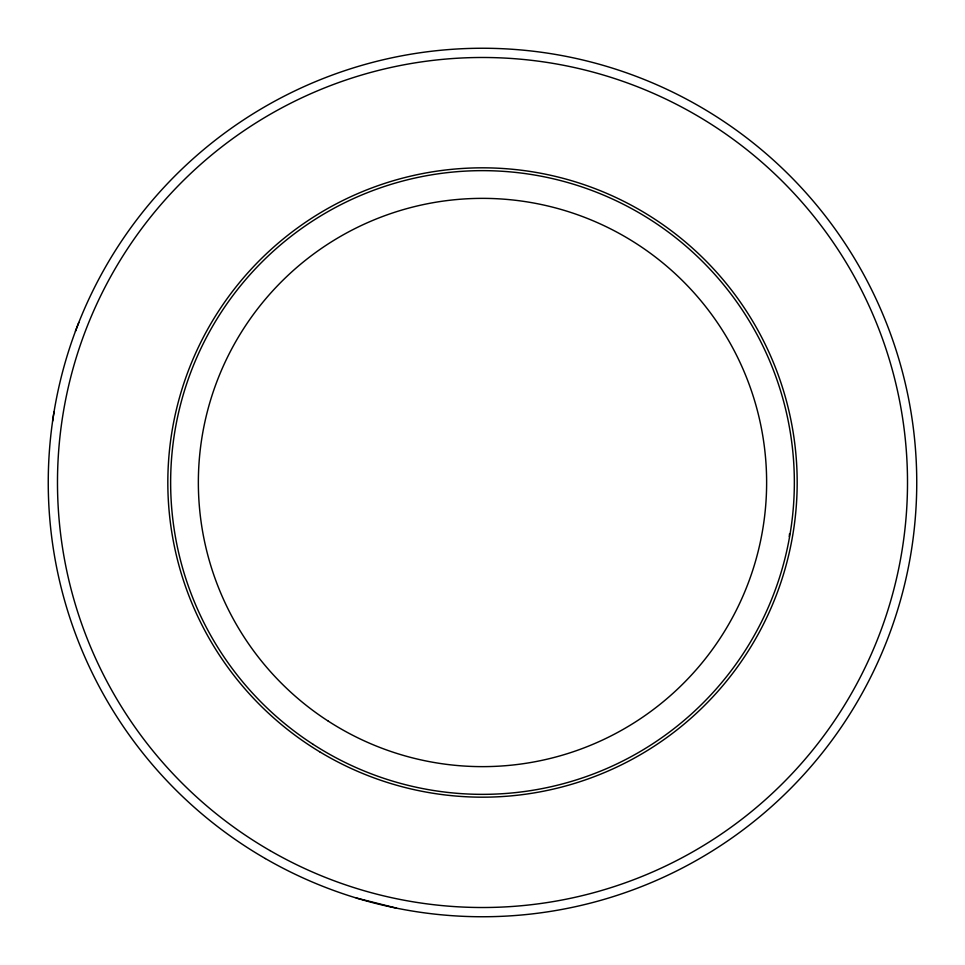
<?xml version="1.0" encoding="UTF-8"?>
<svg xmlns="http://www.w3.org/2000/svg" width="965" height="965" viewBox="0 0 965 965"><rect width="100%" height="100%" fill="white"/><g stroke="black" fill="none" stroke-linecap="round" stroke-linejoin="round"><path stroke-width="1.45" d="M789.274 536.624L789.527 533.754M52.605 421.15L54.004 412.031M75.451 331.224L78.792 322.515M396.627 908.174L356.206 897.981M265.375 858.573A434.25 434.25 0 0 0 916.75 482.5A434.25 434.25 0 0 0 265.375 106.427A434.25 434.25 0 0 0 265.375 858.573M269.995 850.575A425.01 425.01 0 0 0 907.51 482.5A425.01 425.01 0 0 0 269.995 114.425A425.01 425.01 0 0 0 269.995 850.575M319.656 751.771A314.687 314.687 0 0 0 797.114 488.893A314.687 314.687 0 0 0 330.73 206.836A314.687 314.687 0 0 0 319.656 751.771M313.239 744.425A311.852 311.852 0 0 0 793.954 498.121A311.852 311.852 0 0 0 340.295 204.954A311.852 311.852 0 0 0 313.239 744.425M328.281 721.145A284.132 284.132 0 0 0 766.27 496.734A284.132 284.132 0 0 0 352.937 229.622A284.132 284.132 0 0 0 328.281 721.145"/></g></svg>
